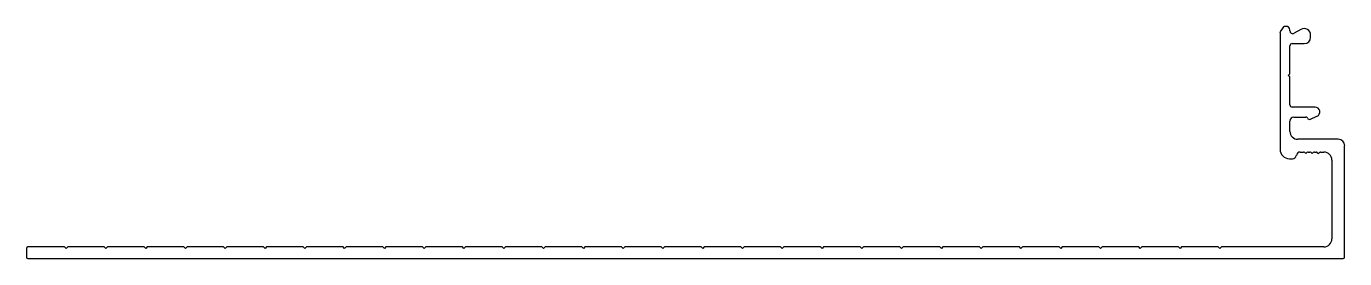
# Model space of a CAD drawing. Extents: x -103 to 107, y 15 to 52.
import ezdxf

# ---------------------------------------------------------------- set-up
doc = ezdxf.new("R2010")
doc.units = 0
doc.layers.get('0').update_dxf_attribs({"linetype": 'CONTINUOUS'})

msp = doc.modelspace()

# ---------------------------------------------------------------- linework, layer by layer
for p, q in [((97.09, 51.04), (97.09, 32.49)), ((97.64, 52), (97.21, 51.41)), ((98.08, 52.1), (97.84, 52.1)), ((98.66, 51.38), (98.66, 51.52)), ((100.4, 51.6), (99.34, 50.99)), ((101.97, 50.37), (101.97, 50.7)), ((98.66, 44.53), (98.66, 48.98)), ((99.05, 49.36), (100.95, 49.36)), ((98.41, 44.28), (98.66, 44.53)), ((98.66, 44.02), (98.41, 44.28)), ((98.66, 39.58), (98.66, 44.02)), ((102.68, 39.2), (99.05, 39.2)), ((98.66, 35.34), (98.66, 36.99)), ((99.3, 37.62), (101.23, 37.62)), ((101.97, 37.28), (102.99, 37.74)), ((106.39, 34.07), (99.93, 34.07)), ((100.32, 32.03), (100.86, 32.03)), ((101.04, 31.96), (101.21, 31.79)), ((101.22, 31.79), (101.39, 31.96)), ((101.57, 32.03), (101.86, 32.03)), ((102.04, 31.96), (102.21, 31.79)), ((102.22, 31.79), (102.39, 31.96)), ((102.57, 32.03), (102.86, 32.03)), ((103.04, 31.96), (103.21, 31.79)), ((103.22, 31.79), (103.39, 31.96)), ((103.57, 32.03), (104.1, 32.03)), ((107.4, 15.27), (107.4, 33.05)), ((98.61, 30.97), (99.06, 30.97)), ((105.37, 30.76), (105.37, 18.17)), ((-96.92, 16.9), (-102.76, 16.9)), ((-96.66, 16.64), (-96.92, 16.9)), ((-96.41, 16.9), (-96.66, 16.64)), ((-90.57, 16.9), (-96.41, 16.9)), ((-90.31, 16.64), (-90.57, 16.9)), ((-90.06, 16.9), (-90.31, 16.64)), ((-84.22, 16.9), (-90.06, 16.9)), ((-83.96, 16.64), (-84.22, 16.9)), ((-83.71, 16.9), (-83.96, 16.64)), ((-77.87, 16.9), (-83.71, 16.9)), ((-77.61, 16.64), (-77.87, 16.9)), ((-77.36, 16.9), (-77.61, 16.64)), ((-71.52, 16.9), (-77.36, 16.9)), ((-71.26, 16.64), (-71.52, 16.9)), ((-71.01, 16.9), (-71.26, 16.64)), ((-65.17, 16.9), (-71.01, 16.9)), ((-64.91, 16.64), (-65.17, 16.9)), ((-64.66, 16.9), (-64.91, 16.64)), ((-58.82, 16.9), (-64.66, 16.9)), ((-58.56, 16.64), (-58.82, 16.9)), ((-58.31, 16.9), (-58.56, 16.64)), ((-52.47, 16.9), (-58.31, 16.9)), ((-52.21, 16.64), (-52.47, 16.9)), ((-51.96, 16.9), (-52.21, 16.64)), ((-46.12, 16.9), (-51.96, 16.9)), ((-45.86, 16.64), (-46.12, 16.9)), ((-45.61, 16.9), (-45.86, 16.64)), ((-39.77, 16.9), (-45.61, 16.9)), ((-39.51, 16.64), (-39.77, 16.9)), ((-39.26, 16.9), (-39.51, 16.64)), ((-33.42, 16.9), (-39.26, 16.9)), ((-33.16, 16.64), (-33.42, 16.9)), ((-32.91, 16.9), (-33.16, 16.64)), ((-27.07, 16.9), (-32.91, 16.9)), ((-26.81, 16.64), (-27.07, 16.9)), ((-26.56, 16.9), (-26.81, 16.64)), ((-20.72, 16.9), (-26.56, 16.9)), ((-20.46, 16.64), (-20.72, 16.9)), ((-20.21, 16.9), (-20.46, 16.64)), ((-14.37, 16.9), (-20.21, 16.9)), ((-14.11, 16.64), (-14.37, 16.9)), ((-13.86, 16.9), (-14.11, 16.64)), ((-8.02, 16.9), (-13.86, 16.9)), ((-7.76, 16.64), (-8.02, 16.9)), ((-7.51, 16.9), (-7.76, 16.64)), ((-1.67, 16.9), (-7.51, 16.9)), ((-1.41, 16.64), (-1.67, 16.9)), ((-1.16, 16.9), (-1.41, 16.64)), ((4.68, 16.9), (-1.16, 16.9)), ((4.94, 16.64), (4.68, 16.9)), ((5.19, 16.9), (4.94, 16.64)), ((11.03, 16.9), (5.19, 16.9)), ((11.29, 16.64), (11.03, 16.9)), ((11.54, 16.9), (11.29, 16.64)), ((17.38, 16.9), (11.54, 16.9)), ((17.64, 16.64), (17.38, 16.9)), ((17.89, 16.9), (17.64, 16.64)), ((23.73, 16.9), (17.89, 16.9)), ((23.99, 16.64), (23.73, 16.9)), ((24.24, 16.9), (23.99, 16.64)), ((30.08, 16.9), (24.24, 16.9)), ((30.34, 16.64), (30.08, 16.9)), ((30.59, 16.9), (30.34, 16.64)), ((36.43, 16.9), (30.59, 16.9)), ((36.69, 16.64), (36.43, 16.9)), ((36.94, 16.9), (36.69, 16.64)), ((42.78, 16.9), (36.94, 16.9)), ((43.04, 16.64), (42.78, 16.9)), ((43.29, 16.9), (43.04, 16.64)), ((49.13, 16.9), (43.29, 16.9)), ((49.39, 16.64), (49.13, 16.9)), ((49.64, 16.9), (49.39, 16.64)), ((55.48, 16.9), (49.64, 16.9)), ((55.74, 16.64), (55.48, 16.9)), ((55.99, 16.9), (55.74, 16.64)), ((61.83, 16.9), (55.99, 16.9)), ((62.09, 16.64), (61.83, 16.9)), ((62.34, 16.9), (62.09, 16.64)), ((68.18, 16.9), (62.34, 16.9)), ((68.44, 16.64), (68.18, 16.9)), ((68.69, 16.9), (68.44, 16.64)), ((74.53, 16.9), (68.69, 16.9)), ((74.79, 16.64), (74.53, 16.9)), ((75.04, 16.9), (74.79, 16.64)), ((80.88, 16.9), (75.04, 16.9)), ((81.14, 16.64), (80.88, 16.9)), ((81.39, 16.9), (81.14, 16.64)), ((87.23, 16.9), (81.39, 16.9)), ((87.49, 16.64), (87.23, 16.9)), ((87.74, 16.9), (87.49, 16.64)), ((104.1, 16.9), (87.74, 16.9)), ((-103.01, 16.64), (-103.01, 15.27)), ((-102.76, 15.02), (107.15, 15.02))]:
    msp.add_line(p, q)
for centre, radius, start, end in [((97.72, 51.04), 0.635, 144, 180), ((97.84, 51.85), 0.254, 90, 144), ((98.08, 51.52), 0.584, 360, 90), ((99.12, 51.38), 0.452, 180, 300), ((100.93, 50.7), 1.04, 0, 120), ((99.05, 48.98), 0.381, 90, 180), ((100.95, 50.37), 1.02, 270, 360), ((99.05, 39.58), 0.381, 180, 270), ((102.68, 38.43), 0.762, 294.5249, 90), ((99.3, 36.99), 0.635, 90, 180), ((101.23, 37.37), 0.254, 23.5782, 90), ((101.81, 37.62), 0.381, 203.5782, 294.5249), ((99.93, 35.34), 1.27, 180, 270), ((106.39, 33.05), 1.02, 360, 90), ((98.61, 32.49), 1.52, 180, 270), ((100.32, 31.4), 0.635, 90, 170.7931), ((100.86, 31.78), 0.25, 45, 90), ((101.21, 31.8), 0.008, 225, 315), ((101.57, 31.78), 0.25, 90, 135), ((101.86, 31.78), 0.25, 45, 90), ((102.21, 31.8), 0.008, 225, 315), ((102.57, 31.78), 0.25, 90, 135), ((102.86, 31.78), 0.25, 45, 90), ((103.21, 31.8), 0.008, 225, 315), ((103.57, 31.78), 0.25, 90, 135), ((104.1, 30.76), 1.27, 360, 90), ((99.06, 31.6), 0.635, 270, 350.7931), ((-102.76, 16.64), 0.254, 90, 180), ((104.1, 18.17), 1.27, 270, 360), ((-102.76, 15.27), 0.254, 180, 270), ((107.15, 15.27), 0.254, 270, 0)]:
    msp.add_arc(centre, radius, start, end)

doc.saveas('drawing.dxf')
